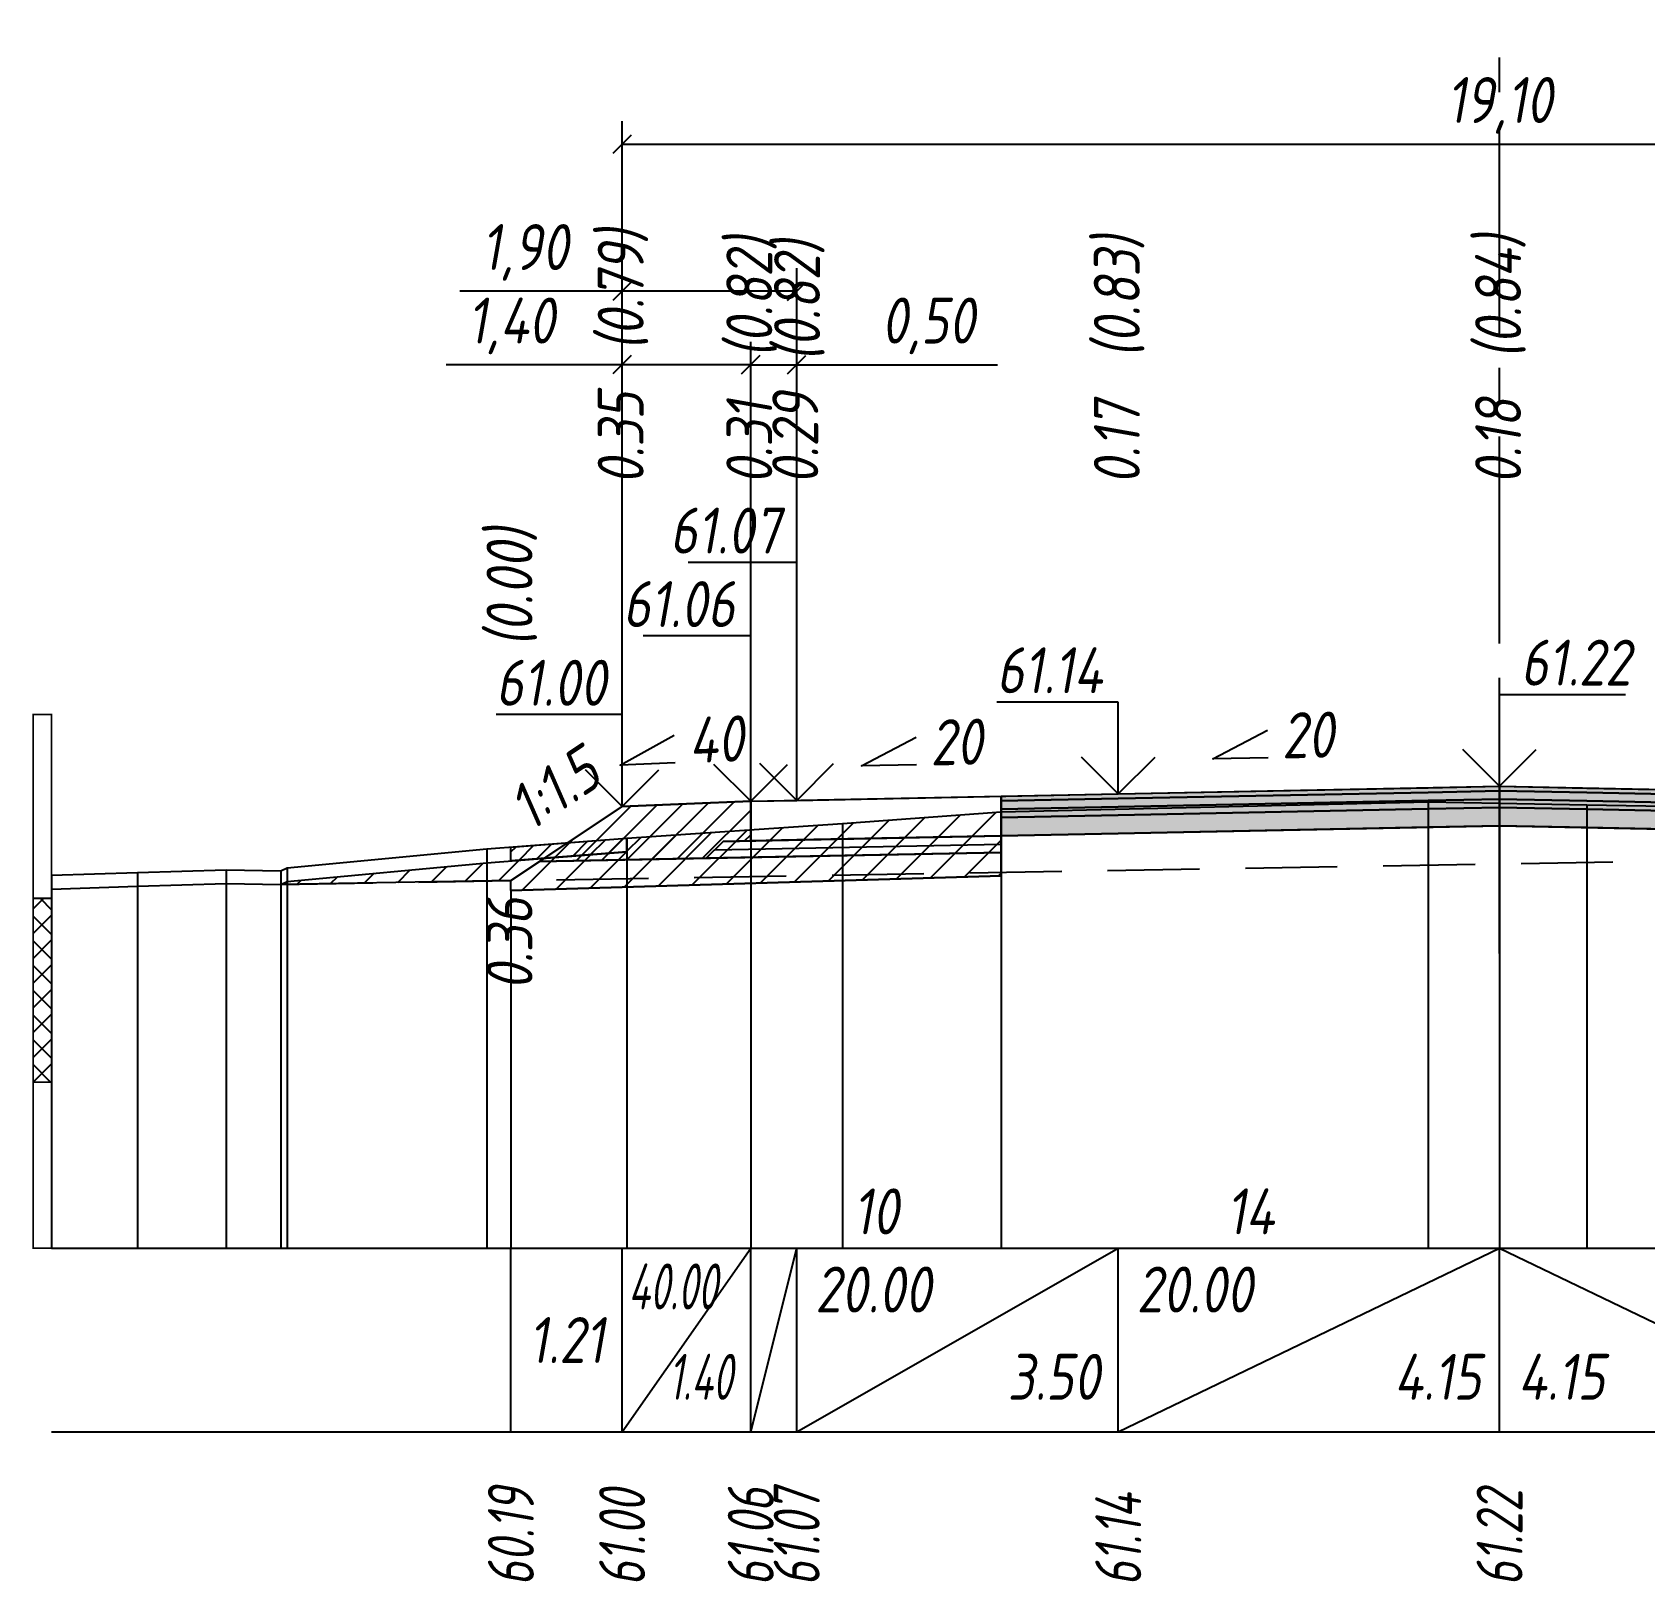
# Model space of a CAD drawing. Extents: x -717 to 1451, y -133302 to 233.
# Drawn here: x 78.9 to 166.7, y -60457.2 to -60372.8 of the extents above; entities that cross this region are included whole.
import ezdxf
from ezdxf.enums import TextEntityAlignment as Align

# ---------------------------------------------------------------- set-up
doc = ezdxf.new("R2010")
doc.units = 0
doc.linetypes.add('осевая2', pattern=[1.125, 0.75, -0.125, 0.125, -0.125])
doc.linetypes.add('штриховая', pattern=[0.75, 0.5, -0.25])
for name, color, linetype in [('Интерполированный поперечник', 2, 'Continuous'), ('Код_514', 1, 'Continuous'), ('Контур_0', 7, 'Continuous'), ('Контур_2521', 7, 'Continuous'), ('Контур_2564', 7, 'Continuous'), ('Контур_2660', 7, 'Continuous'), ('Контур_2665', 7, 'Continuous'), ('Контур_400', 7, 'Continuous'), ('Контур_508', 7, 'Continuous'), ('Контур_512', 7, 'Continuous'), ('Контур_513', 7, 'Continuous'), ('Контур_818', 7, 'Continuous'), ('Красный поперечник', 1, 'Continuous'), ('Линейка абсолютных высот', 7, 'Continuous'), ('Объём_2501', 7, 'Continuous'), ('Объём_2564', 7, 'Continuous'), ('Объём_2650', 7, 'Continuous'), ('Объём_2660', 7, 'Continuous'), ('Объём_2661', 7, 'Continuous'), ('Объём_2665', 7, 'Continuous'), ('Объём_2666', 7, 'Continuous'), ('Объём_2667', 7, 'Continuous'), ('Объём_2668', 7, 'Continuous'), ('Объём_2669', 7, 'Continuous'), ('Объём_2675', 7, 'Continuous'), ('Объём_2753', 7, 'Continuous'), ('Ось', 1, 'осевая2'), ('Откосы', 7, 'Continuous'), ('Отметки покрытия', 7, 'Continuous'), ('Рабочие отметки', 7, 'Continuous'), ('Рабочие отметки доп.', 7, 'Continuous'), ('Слои выравнивания', 7, 'Continuous'), ('Таблица', 7, 'Continuous'), ('Уклоны проезжей части', 7, 'Continuous'), ('Черный поперечник', 3, 'Continuous')]:
    doc.layers.add(name, color=color, linetype=linetype)
for name, color, linetype, true_color in [('Контур_2540', 2, 'Continuous', 0xffff00), ('Контур_2560', 2, 'Continuous', 0xffff00), ('Контур_2561', 7, 'Continuous', 0xff8040), ('Контур_2562', 3, 'Continuous', 0x00ff00), ('Контур_2563', 7, 'Continuous', 0xff8000), ('Контур_2570', 7, 'Continuous', 0x80ff00), ('Контур_2725', 7, 'Continuous', 0x323232), ('Контур_2736', 4, 'Continuous', 0x00ffff), ('Контур_2737', 4, 'Continuous', 0x00ffff), ('Контур_2738', 4, 'Continuous', 0x00ffff), ('Контур_2739', 4, 'Continuous', 0x00ffff), ('Контур_2741', 4, 'Continuous', 0x00ffff), ('Контур_2742', 4, 'Continuous', 0x00ffff), ('Контур_2743', 4, 'Continuous', 0x00ffff), ('Контур_2744', 7, 'Continuous', 0xa4ffff), ('Контур_2745', 7, 'Continuous', 0xa4ffff), ('Контур_2747', 4, 'Continuous', 0x00ffff), ('Контур_2748', 4, 'Continuous', 0x00ffff), ('Контур_2749', 4, 'Continuous', 0x00ffff), ('Контур_2750', 4, 'Continuous', 0x00ffff), ('Контур_2751', 4, 'Continuous', 0x00ffff), ('Контур_2752', 4, 'Continuous', 0x00ffff), ('Контур_2760', 7, 'Continuous', 0x323232), ('Контур_2761', 7, 'Continuous', 0x323232), ('Контур_2762', 7, 'Continuous', 0x323232), ('Контур_2763', 7, 'Continuous', 0x323232), ('Контур_402', 7, 'Continuous', 0xff6464), ('Контур_703', 4, 'Continuous', 0x00ffff), ('Контур_705', 4, 'Continuous', 0x00ffff), ('Контур_707', 4, 'Continuous', 0x00ffff), ('Контур_720', 131, 'Continuous', 0xaaffff), ('Объём_2500', 7, 'Continuous', 0xc0c0c0), ('Объём_2520', 7, 'Continuous', 0x80ffff), ('Объём_2540', 2, 'Continuous', 0xffff00), ('Объём_2560', 2, 'Continuous', 0xffff00), ('Объём_2561', 7, 'Continuous', 0xff8040), ('Объём_2562', 3, 'Continuous', 0x00ff00), ('Объём_2563', 7, 'Continuous', 0xff8000), ('Объём_2570', 7, 'Continuous', 0x80ff00), ('Объём_2600', 7, 'Continuous', 0x808000), ('Объём_2746', 2, 'Continuous', 0xffff00)]:
    doc.layers.add(name, color=color, linetype=linetype, true_color=true_color)
doc.styles.get("Standard").update_dxf_attribs({"font": 'txt', "height": 2.5})
doc.styles.add('М', font='romand.shx', dxfattribs={"width": 0.8, "oblique": 10, "height": 2.5})
doc.dimstyles.new('ISO-25', dxfattribs={"dimtxt": 2.5, "dimasz": 2.5, "dimexe": 1.25, "dimexo": 0.625, "dimtad": 1, "dimtxsty": 'Standard', "dimcen": 2.5, "dimadec": 0, "dimazin": 0, "dimtfac": 1, "dimtmove": 0, "dimatfit": 3, "dimfxl": 1, "dimarcsym": 0})

# ---------------------------------------------------------------- blocks, each defined once
blk = doc.blocks.new('_Oblique')
at = {"color": 0, "linetype": 'ByBlock', "lineweight": -2}
blk.add_line((-0.5, -0.5), (0.5, 0.5), dxfattribs=at)
blk = doc.blocks.new('*D1447')
at = {"color": 0, "lineweight": -2, "transparency": 16777216}
for p, q in [((111.05, -60414.404), (111.05, -60389.684)), ((118.05, -60414.124), (118.05, -60389.684)), ((111.05, -60390.934), (101.475, -60390.934)), ((118.05, -60390.934), (111.05, -60390.934))]:
    blk.add_line(p, q, dxfattribs=at)
at = {"layer": 'Defpoints', "color": 0, "transparency": 16777216}
for p in [(118.05, -60390.934), (111.05, -60415.029), (118.05, -60414.749)]:
    blk.add_point(p, dxfattribs=at)
at = {"color": 0, "lineweight": -2, "transparency": 16777216, "rotation": 180}
blk.add_blockref('_Oblique', (111.05, -60390.934), dxfattribs=at)
at = {"color": 0, "lineweight": -2, "transparency": 16777216}
blk.add_blockref('_Oblique', (118.05, -60390.934), dxfattribs=at)
at = {"color": 0, "transparency": 16777216, "insert": (105.015, -60388.821), "char_height": 2.5, "width": 8.75, "attachment_point": 5, "style": 'М'}
blk.add_mtext('1,40', dxfattribs=at)
blk = doc.blocks.new('*D1449')
at = {"color": 0, "lineweight": -2, "transparency": 16777216}
for p, q in [((118.05, -60414.124), (118.05, -60389.684)), ((120.55, -60414.074), (120.55, -60389.684)), ((118.05, -60390.934), (120.55, -60390.934)), ((120.55, -60390.934), (131.47, -60390.934))]:
    blk.add_line(p, q, dxfattribs=at)
at = {"layer": 'Defpoints', "color": 0, "transparency": 16777216}
for p in [(120.55, -60390.934), (118.05, -60414.749), (120.55, -60414.699)]:
    blk.add_point(p, dxfattribs=at)
at = {"color": 0, "lineweight": -2, "transparency": 16777216, "rotation": 180}
blk.add_blockref('_Oblique', (118.05, -60390.934), dxfattribs=at)
at = {"color": 0, "lineweight": -2, "transparency": 16777216}
blk.add_blockref('_Oblique', (120.55, -60390.934), dxfattribs=at)
at = {"color": 0, "transparency": 16777216, "insert": (127.708, -60388.821), "char_height": 2.5, "width": 9.16667, "attachment_point": 5, "style": 'М'}
blk.add_mtext('0,50', dxfattribs=at)
blk = doc.blocks.new('*D1452')
at = {"color": 0, "lineweight": -2, "transparency": 16777216}
for p, q in [((111.05, -60414.404), (111.05, -60385.684)), ((120.55, -60414.074), (120.55, -60385.684)), ((111.05, -60386.934), (102.227, -60386.934)), ((120.55, -60386.934), (111.05, -60386.934))]:
    blk.add_line(p, q, dxfattribs=at)
at = {"layer": 'Defpoints', "color": 0, "transparency": 16777216}
for p in [(120.55, -60386.934), (111.05, -60415.029), (120.55, -60414.699)]:
    blk.add_point(p, dxfattribs=at)
at = {"color": 0, "lineweight": -2, "transparency": 16777216, "rotation": 180}
blk.add_blockref('_Oblique', (111.05, -60386.934), dxfattribs=at)
at = {"color": 0, "lineweight": -2, "transparency": 16777216}
blk.add_blockref('_Oblique', (120.55, -60386.934), dxfattribs=at)
at = {"color": 0, "transparency": 16777216, "insert": (105.767, -60384.821), "char_height": 2.5, "width": 8.75, "attachment_point": 5, "style": 'М'}
blk.add_mtext('1,90', dxfattribs=at)
blk = doc.blocks.new('*D1453')
at = {"color": 0, "lineweight": -2, "transparency": 16777216}
for p, q in [((111.05, -60414.404), (111.05, -60377.684)), ((206.55, -60414.404), (206.55, -60377.684)), ((111.05, -60378.934), (206.55, -60378.934))]:
    blk.add_line(p, q, dxfattribs=at)
at = {"layer": 'Defpoints', "color": 0, "transparency": 16777216}
for p in [(206.55, -60378.934), (111.05, -60415.029), (206.55, -60415.029)]:
    blk.add_point(p, dxfattribs=at)
at = {"color": 0, "lineweight": -2, "transparency": 16777216, "rotation": 180}
blk.add_blockref('_Oblique', (111.05, -60378.934), dxfattribs=at)
at = {"color": 0, "lineweight": -2, "transparency": 16777216}
blk.add_blockref('_Oblique', (206.55, -60378.934), dxfattribs=at)
at = {"color": 0, "transparency": 16777216, "insert": (158.8, -60376.821), "char_height": 2.5, "width": 10.41667, "attachment_point": 5, "style": 'М'}
blk.add_mtext('19,10', dxfattribs=at)

msp = doc.modelspace()

# ---------------------------------------------------------------- hatches: boundary and pattern name
at = {"layer": 'Линейка абсолютных высот'}
h = msp.add_hatch(dxfattribs=at)
h.set_pattern_fill('ANSI37', scale=0.3, style=0)
h.set_pattern_definition([(45.0000013, (0, 0), (-0.67351924, 0.673519211), []), (135.0000003, (0, 0), (-0.673519222, -0.67351923), [])])
h.paths.add_polyline_path([(80, -60429.966), (80, -60419.966), (79, -60419.966), (79, -60429.966)])
at = {"layer": 'Объём_2563'}
h = msp.add_hatch(dxfattribs=at)
h.set_pattern_fill('ANSI31', color=256, scale=0.3)
h.paths.add_polyline_path([(111.05, -60414.967), (118.05, -60414.687), (118.05, -60416.837), (116.55, -60416.867), (115.631, -60417.785), (106.55, -60417.967)])
at = {"layer": 'Объём_2570'}
h = msp.add_hatch(dxfattribs=at)
h.set_pattern_fill('ANSI31', color=256, scale=0.2)
h.paths.add_polyline_path([(105, -60417.929), (105, -60417.179), (111.314, -60416.686), (111.314, -60417.436)])
at = {"layer": 'Объём_2600'}
h = msp.add_hatch(dxfattribs=at)
h.set_pattern_fill('ANSI31', color=6, scale=0.4)
h.paths.add_polyline_path([(123.045, -60415.894), (131.677, -60415.264), (131.677, -60418.736), (105, -60419.536), (105, -60419), (92.48, -60419.212), (92.82, -60419.051), (103.688, -60418.032), (111.314, -60417.436), (111.314, -60416.686)])
at = {"layer": 'Слои выравнивания'}
for color, points in [(2, [(131.677, -60414.414), (138.05, -60414.287), (154.924, -60413.949), (158.8, -60413.872), (158.8, -60414.122), (154.924, -60414.199), (138.05, -60414.537), (131.677, -60414.664)]), (3, [(131.677, -60414.664), (138.05, -60414.537), (154.924, -60414.199), (158.8, -60414.122), (158.8, -60414.572), (154.924, -60414.649), (138.05, -60414.987), (131.677, -60415.114)]), (2, [(158.8, -60413.872), (163.554, -60413.967), (177.499, -60414.246), (177.499, -60414.496), (163.554, -60414.217), (158.8, -60414.122)]), (3, [(158.8, -60414.122), (163.554, -60414.217), (177.499, -60414.496), (177.499, -60414.946), (163.554, -60414.667), (158.8, -60414.572)]), (4, [(131.677, -60415.114), (138.05, -60414.987), (154.924, -60414.649), (158.8, -60414.572), (158.8, -60415.022), (154.924, -60415.099), (138.05, -60415.437), (131.677, -60415.564)]), (5, [(131.677, -60415.564), (138.05, -60415.437), (154.924, -60415.099), (158.8, -60415.022), (158.8, -60416.022), (154.924, -60416.099), (138.05, -60416.437), (131.677, -60416.564)]), (4, [(158.8, -60414.572), (163.554, -60414.667), (177.499, -60414.946), (177.499, -60415.396), (163.554, -60415.117), (158.8, -60415.022)]), (5, [(158.8, -60415.022), (163.554, -60415.117), (177.499, -60415.396), (177.499, -60416.396), (163.554, -60416.117), (158.8, -60416.022)])]:
    msp.add_hatch(color=color, dxfattribs=at).paths.add_polyline_path(points)

# ---------------------------------------------------------------- linework, layer by layer
at = {"layer": 'Интерполированный поперечник', "linetype": 'штриховая', "ltscale": 10, "flags": 128}
msp.add_lwpolyline([(92.48, -60419.212), (215.918, -60417.122)], dxfattribs=at)
at = {"layer": 'Код_514'}
for p, q in [((105, -60449), (105, -60439)), ((111.05, -60449), (111.05, -60439)), ((111.05, -60449), (118.05, -60439)), ((118.05, -60449), (118.05, -60439)), ((118.05, -60449), (120.55, -60439)), ((120.55, -60449), (120.55, -60439)), ((120.55, -60449), (138.05, -60439)), ((138.05, -60449), (138.05, -60439)), ((138.05, -60449), (158.8, -60439)), ((158.8, -60449), (158.8, -60439)), ((158.8, -60439), (179.55, -60449))]:
    msp.add_line(p, q, dxfattribs=at)
at = {"layer": 'Контур_0', "flags": 128}
for points in [[(111.05, -60414.967), (105, -60419), (105, -60419), (105, -60419), (105, -60419), (105, -60419), (105, -60419), (105, -60419), (105, -60419), (105, -60419), (105, -60419), (105, -60419), (105, -60419), (105, -60419), (105, -60419), (105, -60419)], [(111.05, -60414.967), (105, -60419), (105, -60419), (105, -60419), (105, -60419), (105, -60419), (105, -60419), (105, -60419), (105, -60419), (105, -60419), (105, -60419), (105, -60419), (105, -60419), (105, -60419), (105, -60419), (105, -60419), (105, -60419), (105, -60419), (105, -60419), (105, -60419), (105, -60419), (105, -60419), (105, -60419), (105, -60419), (105, -60419), (105, -60419), (105, -60419), (105, -60419), (105, -60419), (105, -60419)], [(120.55, -60416.787), (118.05, -60416.837), (118.05, -60414.687), (131.677, -60414.414), (131.677, -60416.564), (120.55, -60416.787), (120.55, -60416.787)], [(106.55, -60417.967), (115.631, -60417.785), (116.55, -60416.867), (118.05, -60416.837)], [(116.55, -60416.867), (131.677, -60416.564), (131.677, -60417.464), (115.631, -60417.785), (116.55, -60416.867), (116.55, -60416.867)]]:
    msp.add_lwpolyline(points, dxfattribs=at)
at = {"layer": 'Контур_2521', "color": 250, "flags": 128}
msp.add_lwpolyline([(116.091, -60417.326), (131.677, -60417.014)], dxfattribs=at)
at = {"layer": 'Контур_2540', "flags": 128}
msp.add_lwpolyline([(106.55, -60417.967), (131.677, -60417.464), (131.677, -60418.736), (105, -60419.536), (105, -60419), (106.55, -60417.967), (106.55, -60417.967)], dxfattribs=at)
at = {"layer": 'Контур_2560', "flags": 128}
msp.add_lwpolyline([(111.05, -60414.967), (111.05, -60414.967), (111.05, -60414.967), (118.05, -60414.687)], dxfattribs=at)
at = {"layer": 'Контур_2561', "flags": 128}
msp.add_lwpolyline([(118.05, -60414.687), (118.05, -60414.687), (111.05, -60414.967), (111.05, -60414.967), (118.05, -60414.687)], dxfattribs=at)
at = {"layer": 'Контур_2562', "flags": 128}
msp.add_lwpolyline([(111.05, -60414.967), (111.05, -60414.967), (111.05, -60414.967), (111.05, -60414.967), (111.05, -60414.967)], dxfattribs=at)
at = {"layer": 'Контур_2563', "flags": 128}
msp.add_lwpolyline([(111.05, -60414.967), (118.05, -60414.687), (118.05, -60416.837), (116.55, -60416.867), (115.631, -60417.785), (106.55, -60417.967), (111.05, -60414.967), (111.05, -60414.967)], dxfattribs=at)
at = {"layer": 'Контур_2564', "flags": 128}
msp.add_lwpolyline([(111.05, -60414.967), (118.05, -60414.687)], dxfattribs=at)
at = {"layer": 'Контур_2570', "flags": 128}
msp.add_lwpolyline([(80, -60419.463), (84.67, -60419.308), (89.507, -60419.168), (92.48, -60419.212), (92.48, -60419.212), (92.82, -60419.051), (103.688, -60418.032), (111.314, -60417.436), (111.314, -60416.686), (123.045, -60415.894), (131.677, -60415.264), (154.924, -60414.715), (158.8, -60414.792), (163.554, -60414.886), (177.499, -60415.109), (196.046, -60416.733), (199.577, -60416.829), (205.838, -60416.311), (205.838, -60417.061), (219.033, -60418.122), (223.63, -60418.568), (240.918, -60417.291)], dxfattribs=at)
at = {"layer": 'Контур_2660', "flags": 128}
msp.add_lwpolyline([(105, -60419.536), (131.677, -60418.736)], dxfattribs=at)
at = {"layer": 'Контур_2665', "flags": 128}
msp.add_lwpolyline([(111.05, -60414.967), (111.05, -60414.967)], dxfattribs=at)
at = {"layer": 'Контур_2725', "flags": 128}
msp.add_lwpolyline([(131.677, -60416.564), (138.05, -60416.437), (154.924, -60416.099), (158.8, -60416.022), (163.554, -60416.117), (177.499, -60416.396)], dxfattribs=at)
at = {"layer": 'Контур_2736', "flags": 128}
msp.add_lwpolyline([(111.05, -60414.967), (105, -60419)], dxfattribs=at)
at = {"layer": 'Контур_2737', "flags": 128}
msp.add_lwpolyline([(105, -60419), (105, -60419)], dxfattribs=at)
at = {"layer": 'Контур_2738', "flags": 128}
msp.add_lwpolyline([(105, -60419), (105, -60419)], dxfattribs=at)
at = {"layer": 'Контур_2739', "flags": 128}
msp.add_lwpolyline([(105, -60419), (105, -60419)], dxfattribs=at)
at = {"layer": 'Контур_2741', "flags": 128}
msp.add_lwpolyline([(105, -60419), (105, -60419)], dxfattribs=at)
at = {"layer": 'Контур_2742', "flags": 128}
msp.add_lwpolyline([(105, -60419), (105, -60419)], dxfattribs=at)
at = {"layer": 'Контур_2743', "flags": 128}
msp.add_lwpolyline([(105, -60419), (105, -60419)], dxfattribs=at)
at = {"layer": 'Контур_2744', "flags": 128}
msp.add_lwpolyline([(105, -60419), (105, -60419)], dxfattribs=at)
msp.add_lwpolyline([(105, -60419), (105, -60419)], dxfattribs=at)
msp.add_lwpolyline([(105, -60419), (105, -60419)], dxfattribs=at)
msp.add_lwpolyline([(105, -60419), (105, -60419)], dxfattribs=at)
msp.add_lwpolyline([(105, -60419), (105, -60419)], dxfattribs=at)
msp.add_lwpolyline([(105, -60419), (105, -60419)], dxfattribs=at)
at = {"layer": 'Контур_2745', "flags": 128}
msp.add_lwpolyline([(105, -60419), (105, -60419)], dxfattribs=at)
msp.add_lwpolyline([(105, -60419), (105, -60419)], dxfattribs=at)
msp.add_lwpolyline([(105, -60419), (105, -60419)], dxfattribs=at)
msp.add_lwpolyline([(105, -60419), (105, -60419)], dxfattribs=at)
msp.add_lwpolyline([(105, -60419), (105, -60419)], dxfattribs=at)
msp.add_lwpolyline([(105, -60419), (105, -60419)], dxfattribs=at)
at = {"layer": 'Контур_2747', "flags": 128}
msp.add_lwpolyline([(105, -60419), (105, -60419)], dxfattribs=at)
at = {"layer": 'Контур_2748', "flags": 128}
msp.add_lwpolyline([(105, -60419), (105, -60419)], dxfattribs=at)
at = {"layer": 'Контур_2749', "flags": 128}
msp.add_lwpolyline([(105, -60419), (105, -60419)], dxfattribs=at)
at = {"layer": 'Контур_2750', "flags": 128}
msp.add_lwpolyline([(105, -60419), (105, -60419)], dxfattribs=at)
at = {"layer": 'Контур_2751', "flags": 128}
msp.add_lwpolyline([(105, -60419), (105, -60419)], dxfattribs=at)
at = {"layer": 'Контур_2752', "flags": 128}
msp.add_lwpolyline([(105, -60419), (105, -60419)], dxfattribs=at)
at = {"layer": 'Контур_2760', "flags": 128}
msp.add_lwpolyline([(131.677, -60414.414), (138.05, -60414.287), (154.924, -60413.949), (158.8, -60413.872), (163.554, -60413.967), (177.499, -60414.246)], dxfattribs=at)
at = {"layer": 'Контур_2761', "flags": 128}
msp.add_lwpolyline([(131.677, -60414.664), (138.05, -60414.537), (154.924, -60414.199), (158.8, -60414.122), (163.554, -60414.217), (177.499, -60414.496)], dxfattribs=at)
at = {"layer": 'Контур_2762', "flags": 128}
msp.add_lwpolyline([(131.677, -60415.114), (138.05, -60414.987), (154.924, -60414.649), (158.8, -60414.572), (163.554, -60414.667), (177.499, -60414.946)], dxfattribs=at)
at = {"layer": 'Контур_2763', "flags": 128}
msp.add_lwpolyline([(131.677, -60415.564), (138.05, -60415.437), (154.924, -60415.099), (158.8, -60415.022), (163.554, -60415.117), (177.499, -60415.396)], dxfattribs=at)
at = {"layer": 'Контур_400', "flags": 128}
for points in [[(118.05, -60414.687), (120.55, -60414.637), (120.55, -60414.637), (120.55, -60414.637), (120.55, -60414.637), (120.55, -60414.637), (120.55, -60414.637), (138.05, -60414.287), (158.8, -60413.872)], [(158.8, -60413.872), (179.55, -60414.287), (197.05, -60414.637), (197.05, -60414.637), (197.05, -60414.637), (197.05, -60414.637), (197.05, -60414.637), (197.05, -60414.637), (199.55, -60414.687)]]:
    msp.add_lwpolyline(points, dxfattribs=at)
at = {"layer": 'Контур_402', "flags": 128}
msp.add_lwpolyline([(105, -60419.536), (131.677, -60418.736), (131.677, -60416.564), (158.8, -60416.022), (177.499, -60416.396), (177.499, -60418.483), (213.441, -60419.561)], dxfattribs=at)
at = {"layer": 'Контур_508', "flags": 128}
msp.add_lwpolyline([(105, -60419.536), (131.677, -60418.736), (131.677, -60416.564), (158.8, -60416.022), (177.499, -60416.396), (177.499, -60418.483), (213.441, -60419.561), (213.441, -60418.5), (213.85, -60418.5), (215.918, -60417.122)], dxfattribs=at)
at = {"layer": 'Контур_512', "flags": 128}
msp.add_lwpolyline([(105, -60419.536), (131.677, -60418.736)], dxfattribs=at)
at = {"layer": 'Контур_513', "flags": 128}
msp.add_lwpolyline([(105, -60419.536), (131.677, -60418.736), (131.677, -60416.564), (158.8, -60416.022), (177.499, -60416.396), (177.499, -60418.483), (213.441, -60419.561), (213.441, -60418.5), (213.85, -60418.5), (215.918, -60417.122)], dxfattribs=at)
at = {"layer": 'Контур_703', "flags": 128}
for points in [[(111.05, -60414.967), (105, -60419)], [(105, -60419), (105, -60419)]]:
    msp.add_lwpolyline(points, dxfattribs=at)
at = {"layer": 'Контур_705', "flags": 128}
msp.add_lwpolyline([(105, -60419), (105, -60419)], dxfattribs=at)
at = {"layer": 'Контур_707', "flags": 128}
msp.add_lwpolyline([(105, -60419), (105, -60419)], dxfattribs=at)
at = {"layer": 'Контур_720', "flags": 128}
msp.add_lwpolyline([(105, -60419), (105, -60419)], dxfattribs=at)
at = {"layer": 'Контур_818', "flags": 128}
msp.add_lwpolyline([(105, -60417.929), (111.314, -60417.436), (111.314, -60416.686), (123.045, -60415.894), (131.677, -60415.264), (154.924, -60414.715), (158.8, -60414.792), (163.554, -60414.886), (177.499, -60415.109), (196.046, -60416.733), (199.577, -60416.829), (205.838, -60416.311), (205.838, -60417.061), (215.918, -60417.872)], dxfattribs=at)
at = {"layer": 'Красный поперечник'}
for p, q in [((138.05, -60414.287), (158.8, -60413.872)), ((158.8, -60413.872), (179.55, -60414.287)), ((105, -60419), (111.05, -60414.967)), ((111.05, -60414.967), (118.05, -60414.687)), ((118.05, -60414.687), (120.55, -60414.637)), ((120.55, -60414.637), (138.05, -60414.287)), ((131.677, -60418.736), (131.677, -60439)), ((105, -60419.536), (105, -60439))]:
    msp.add_line(p, q, dxfattribs=at)
at = {"layer": 'Линейка абсолютных высот', "color": 7, "const_width": 0.1, "flags": 128}
for points in [[(80, -60419.966), (80, -60409.966), (79, -60409.966), (79, -60419.966), (80, -60419.966)], [(80, -60429.966), (80, -60419.966), (79, -60419.966), (79, -60429.966), (80, -60429.966)], [(80, -60439), (80, -60429.966), (79, -60429.966), (79, -60439), (80, -60439)]]:
    msp.add_lwpolyline(points, dxfattribs=at)
at = {"layer": 'Объём_2500', "flags": 128}
msp.add_lwpolyline([(120.55, -60416.787), (118.05, -60416.837), (118.05, -60414.687), (131.677, -60414.414), (131.677, -60416.564), (120.55, -60416.787), (120.55, -60416.787)], dxfattribs=at)
at = {"layer": 'Объём_2501', "flags": 128}
for points in [[(118.05, -60414.687), (120.55, -60414.637), (120.55, -60414.637), (120.55, -60414.637), (120.55, -60414.637), (120.55, -60414.637), (120.55, -60414.637), (138.05, -60414.287), (158.8, -60413.872)], [(158.8, -60413.872), (179.55, -60414.287), (197.05, -60414.637), (197.05, -60414.637), (197.05, -60414.637), (197.05, -60414.637), (197.05, -60414.637), (197.05, -60414.637), (199.55, -60414.687)]]:
    msp.add_lwpolyline(points, dxfattribs=at)
at = {"layer": 'Объём_2520', "color": 250, "flags": 128}
msp.add_lwpolyline([(116.55, -60416.867), (131.677, -60416.564), (131.677, -60417.464), (115.631, -60417.785), (116.55, -60416.867), (116.55, -60416.867)], dxfattribs=at)
at = {"layer": 'Объём_2540', "flags": 128}
msp.add_lwpolyline([(106.55, -60417.967), (131.677, -60417.464), (131.677, -60418.736), (105, -60419.536), (105, -60419), (106.55, -60417.967), (106.55, -60417.967)], dxfattribs=at)
at = {"layer": 'Объём_2560', "flags": 128}
msp.add_lwpolyline([(111.05, -60414.967), (111.05, -60414.967), (111.05, -60414.967), (118.05, -60414.687)], dxfattribs=at)
at = {"layer": 'Объём_2561', "flags": 128}
msp.add_lwpolyline([(118.05, -60414.687), (118.05, -60414.687), (111.05, -60414.967), (111.05, -60414.967), (118.05, -60414.687)], dxfattribs=at)
at = {"layer": 'Объём_2562', "flags": 128}
msp.add_lwpolyline([(111.05, -60414.967), (111.05, -60414.967), (111.05, -60414.967), (111.05, -60414.967), (111.05, -60414.967)], dxfattribs=at)
at = {"layer": 'Объём_2563', "color": 250, "flags": 128}
msp.add_lwpolyline([(111.05, -60414.967), (118.05, -60414.687), (118.05, -60416.837), (116.55, -60416.867), (115.631, -60417.785), (106.55, -60417.967), (111.05, -60414.967), (111.05, -60414.967)], dxfattribs=at)
at = {"layer": 'Объём_2564', "flags": 128}
msp.add_lwpolyline([(111.05, -60414.967), (118.05, -60414.687)], dxfattribs=at)
at = {"layer": 'Объём_2570', "flags": 128}
msp.add_lwpolyline([(105, -60417.929), (105, -60417.179), (111.314, -60416.686), (111.314, -60417.436), (105, -60417.929), (105, -60417.929)], dxfattribs=at)
at = {"layer": 'Объём_2650', "color": 6, "flags": 128}
msp.add_lwpolyline([(123.045, -60415.894), (131.677, -60415.264), (131.677, -60418.736), (105, -60419.536), (105, -60419), (92.48, -60419.212), (92.82, -60419.051), (103.688, -60418.032), (111.314, -60417.436), (111.314, -60416.686), (123.045, -60415.894), (123.045, -60415.894)], dxfattribs=at)
at = {"layer": 'Объём_2660', "flags": 128}
msp.add_lwpolyline([(105, -60419.536), (131.677, -60418.736)], dxfattribs=at)
at = {"layer": 'Объём_2661', "flags": 128}
msp.add_lwpolyline([(111.05, -60414.967), (105, -60419)], dxfattribs=at)
at = {"layer": 'Объём_2665', "flags": 128}
msp.add_lwpolyline([(111.05, -60414.967), (111.05, -60414.967)], dxfattribs=at)
at = {"layer": 'Объём_2666', "flags": 128}
msp.add_lwpolyline([(111.05, -60414.967), (105, -60419)], dxfattribs=at)
at = {"layer": 'Объём_2667', "flags": 128}
msp.add_lwpolyline([(105, -60419), (105, -60419)], dxfattribs=at)
msp.add_lwpolyline([(105, -60419), (105, -60419)], dxfattribs=at)
at = {"layer": 'Объём_2668', "flags": 128}
msp.add_lwpolyline([(105, -60419), (105, -60419)], dxfattribs=at)
msp.add_lwpolyline([(105, -60419), (105, -60419)], dxfattribs=at)
at = {"layer": 'Объём_2669', "flags": 128}
msp.add_lwpolyline([(105, -60419), (105, -60419)], dxfattribs=at)
msp.add_lwpolyline([(105, -60419), (105, -60419)], dxfattribs=at)
at = {"layer": 'Объём_2675', "flags": 128}
msp.add_lwpolyline([(105, -60419), (105, -60419)], dxfattribs=at)
msp.add_lwpolyline([(105, -60419), (105, -60419)], dxfattribs=at)
msp.add_lwpolyline([(105, -60419), (105, -60419)], dxfattribs=at)
msp.add_lwpolyline([(105, -60419), (105, -60419)], dxfattribs=at)
msp.add_lwpolyline([(105, -60419), (105, -60419)], dxfattribs=at)
msp.add_lwpolyline([(105, -60419), (105, -60419)], dxfattribs=at)
msp.add_lwpolyline([(105, -60419), (105, -60419)], dxfattribs=at)
msp.add_lwpolyline([(105, -60419), (105, -60419)], dxfattribs=at)
msp.add_lwpolyline([(105, -60419), (105, -60419)], dxfattribs=at)
msp.add_lwpolyline([(105, -60419), (105, -60419)], dxfattribs=at)
msp.add_lwpolyline([(105, -60419), (105, -60419)], dxfattribs=at)
msp.add_lwpolyline([(105, -60419), (105, -60419)], dxfattribs=at)
at = {"layer": 'Объём_2746', "flags": 128}
msp.add_lwpolyline([(131.677, -60418.736), (105, -60419.536), (105, -60419), (106.819, -60417.787), (111.314, -60417.436), (111.314, -60416.686), (123.045, -60415.894), (131.677, -60415.264), (131.677, -60418.736), (131.677, -60418.736)], dxfattribs=at)
at = {"layer": 'Объём_2753', "flags": 128}
msp.add_lwpolyline([(131.677, -60414.414), (131.677, -60414.414)], dxfattribs=at)
at = {"layer": 'Ось', "ltscale": 15}
msp.add_line((158.8, -60422.971), (158.8, -60372.843), dxfattribs=at)
at = {"layer": 'Откосы', "color": 1, "flags": 128}
for points in [[(113.946, -60412.595), (110.948, -60412.715), (113.886, -60411.096)], [(127.074, -60412.695), (124.074, -60412.755), (127.044, -60411.195)], [(146.199, -60412.313), (143.199, -60412.373), (146.169, -60410.813)]]:
    msp.add_lwpolyline(points, dxfattribs=at)
at = {"layer": 'Отметки покрытия', "color": 1}
for p, q in [((120.55, -60401.687), (114.65, -60401.687)), ((120.55, -60414.637), (120.55, -60401.687)), ((118.05, -60405.687), (112.2, -60405.687)), ((118.05, -60414.687), (118.05, -60405.687)), ((158.8, -60413.872), (158.8, -60408.872)), ((158.8, -60408.872), (165.65, -60408.872)), ((138.05, -60409.287), (131.45, -60409.287)), ((138.05, -60414.287), (138.05, -60409.287)), ((111.05, -60409.967), (104.2, -60409.967)), ((111.05, -60414.967), (111.05, -60409.967)), ((138.05, -60414.287), (136.05, -60412.287)), ((138.05, -60414.287), (140.05, -60412.287)), ((158.8, -60413.872), (156.8, -60411.872)), ((158.8, -60413.872), (160.8, -60411.872)), ((111.05, -60414.967), (109.05, -60412.967)), ((111.05, -60414.967), (113.05, -60412.967)), ((118.05, -60414.687), (116.05, -60412.687)), ((118.05, -60414.687), (120.05, -60412.687)), ((120.55, -60414.637), (118.55, -60412.637)), ((120.55, -60414.637), (122.55, -60412.637))]:
    msp.add_line(p, q, dxfattribs=at)
at = {"layer": 'Слои выравнивания'}
for p, q in [((158.8, -60413.872), (158.8, -60439)), ((118.05, -60414.687), (118.05, -60439)), ((131.677, -60414.414), (131.677, -60439))]:
    msp.add_line(p, q, dxfattribs=at)
at = {"layer": 'Слои выравнивания', "color": 2, "flags": 128}
for points in [[(131.677, -60414.414), (138.05, -60414.287), (154.924, -60413.949), (158.8, -60413.872), (158.8, -60414.122), (154.924, -60414.199), (138.05, -60414.537), (131.677, -60414.664)], [(158.8, -60413.872), (163.554, -60413.967), (177.499, -60414.246), (177.499, -60414.496), (163.554, -60414.217), (158.8, -60414.122)]]:
    msp.add_lwpolyline(points, close=True, dxfattribs=at)
at = {"layer": 'Слои выравнивания', "color": 3, "flags": 128}
for points in [[(131.677, -60414.664), (138.05, -60414.537), (154.924, -60414.199), (158.8, -60414.122), (158.8, -60414.572), (154.924, -60414.649), (138.05, -60414.987), (131.677, -60415.114)], [(158.8, -60414.122), (163.554, -60414.217), (177.499, -60414.496), (177.499, -60414.946), (163.554, -60414.667), (158.8, -60414.572)]]:
    msp.add_lwpolyline(points, close=True, dxfattribs=at)
at = {"layer": 'Слои выравнивания', "color": 4, "flags": 128}
for points in [[(131.677, -60415.114), (138.05, -60414.987), (154.924, -60414.649), (158.8, -60414.572), (158.8, -60415.022), (154.924, -60415.099), (138.05, -60415.437), (131.677, -60415.564)], [(158.8, -60414.572), (163.554, -60414.667), (177.499, -60414.946), (177.499, -60415.396), (163.554, -60415.117), (158.8, -60415.022)]]:
    msp.add_lwpolyline(points, close=True, dxfattribs=at)
at = {"layer": 'Слои выравнивания', "color": 5, "flags": 128}
for points in [[(131.677, -60415.564), (138.05, -60415.437), (154.924, -60415.099), (158.8, -60415.022), (158.8, -60416.022), (154.924, -60416.099), (138.05, -60416.437), (131.677, -60416.564)], [(158.8, -60415.022), (163.554, -60415.117), (177.499, -60415.396), (177.499, -60416.396), (163.554, -60416.117), (158.8, -60416.022)]]:
    msp.add_lwpolyline(points, close=True, dxfattribs=at)
at = {"layer": 'Таблица'}
for p, q in [((80, -60439), (240.918, -60439)), ((80, -60449), (240.918, -60449))]:
    msp.add_line(p, q, dxfattribs=at)
at = {"layer": 'Черный поперечник', "color": 7}
for p, q in [((154.924, -60414.715), (154.924, -60439)), ((158.8, -60414.792), (158.8, -60439)), ((163.554, -60414.886), (163.554, -60439)), ((123.045, -60415.894), (123.045, -60439)), ((131.677, -60415.264), (131.677, -60439)), ((111.314, -60416.686), (111.314, -60439)), ((103.688, -60417.282), (103.688, -60439)), ((84.67, -60418.558), (84.67, -60439)), ((89.507, -60418.418), (89.507, -60439)), ((92.48, -60418.462), (92.48, -60439)), ((92.82, -60418.301), (92.82, -60439)), ((80, -60418.713), (80, -60439))]:
    msp.add_line(p, q, dxfattribs=at)
at = {"layer": 'Черный поперечник', "flags": 128}
msp.add_lwpolyline([(80, -60418.713), (84.67, -60418.558), (89.507, -60418.418), (92.48, -60418.462), (92.82, -60418.301), (103.688, -60417.282), (111.314, -60416.686), (123.045, -60415.894), (131.677, -60415.264), (154.924, -60414.715), (158.8, -60414.792), (163.554, -60414.886), (177.499, -60415.109), (196.046, -60416.733), (199.577, -60416.829), (205.838, -60416.311), (219.033, -60417.372), (223.63, -60417.818), (240.918, -60416.541)], dxfattribs=at)

# ---------------------------------------------------------------- texts
at = {"layer": 'Код_514', "style": 'М', "oblique": 10}
for s, width, p in [('40.00', 0.6, (111.383, -60439.833)), ('20.00', 0.8, (121.55, -60440)), ('20.00', 0.8, (139.05, -60440))]:
    msp.add_text(s, height=2.5, dxfattribs=dict(at, width=width)).set_placement(p, align=Align.TOP_LEFT)
at = {"layer": 'Код_514', "style": 'М', "oblique": 10, "width": 0.8}
msp.add_text('1.21', height=2.5, dxfattribs=at).set_placement((108.025, -60444), align=Align.MIDDLE_CENTER)
at = {"layer": 'Код_514', "style": 'М', "oblique": 10}
for s, width, p in [('1.40', 0.6, (117.05, -60448)), ('3.50', 0.8, (137.05, -60448)), ('4.15', 0.8, (157.8, -60448))]:
    msp.add_text(s, height=2.5, dxfattribs=dict(at, width=width)).set_placement(p, align=Align.BOTTOM_RIGHT)
at = {"layer": 'Код_514', "style": 'М', "oblique": 10, "width": 0.8}
msp.add_text('4.15', height=2.5, dxfattribs=at).set_placement((159.8, -60448), align=Align.BOTTOM_LEFT)
at = {"layer": 'Код_514', "style": 'М', "oblique": 10, "width": 0.7}
for s, p in [('60.19', (105, -60457.382)), ('61.00', (111.05, -60457.382)), ('61.06', (118.05, -60457.382)), ('61.07', (120.55, -60457.382)), ('61.22', (158.8, -60457.382)), ('61.14', (138.05, -60457.382))]:
    msp.add_text(s, height=2.5, rotation=90, dxfattribs=at).set_placement(p, align=Align.MIDDLE_LEFT)
at = {"layer": 'Отметки покрытия', "color": 1, "style": 'М', "oblique": 10, "width": 0.8}
for s, p in [('61.07', (119.691, -60401.956)), ('61.06', (117.191, -60405.956)), ('61.14', (137.191, -60409.556)), ('61.00', (110.191, -60410.236))]:
    msp.add_text(s, height=2.5, dxfattribs=at).set_placement(p, align=Align.BOTTOM_RIGHT)
msp.add_text('61.22', height=2.5, dxfattribs=at).set_placement((159.941, -60409.141), align=Align.BOTTOM_LEFT)
at = {"layer": 'Рабочие отметки', "color": 1, "style": 'М', "oblique": 10, "width": 0.8}
for s, p in [('0.35', (110.972, -60397.437)), ('0.29', (120.472, -60397.437)), ('0.31', (117.972, -60397.437)), ('0.17', (137.972, -60397.437)), ('0.18', (158.722, -60397.437))]:
    msp.add_text(s, height=2.5, rotation=90, dxfattribs=at).set_placement(p, align=Align.MIDDLE_LEFT)
msp.add_text('0.36', height=2.5, rotation=90, dxfattribs=at).set_placement((104.922, -60419.931), align=Align.MIDDLE_RIGHT)
at = {"layer": 'Рабочие отметки доп.', "color": 1, "style": 'М', "oblique": 10, "width": 0.8}
for s, p in [('(0.79)', (110.972, -60390.137)), ('(0.82)', (117.972, -60390.537)), ('(0.82)', (120.572, -60390.741)), ('(0.83)', (137.972, -60390.537)), ('(0.84)', (158.722, -60390.587)), ('(0.00)', (104.922, -60406.251))]:
    msp.add_text(s, height=2.5, rotation=90, dxfattribs=at).set_placement(p, align=Align.MIDDLE_LEFT)
at = {"layer": 'Слои выравнивания', "style": 'М', "oblique": 10, "width": 0.8}
for s, p in [('10', (124.863, -60439)), ('14', (145.238, -60439))]:
    msp.add_text(s, height=2.5, dxfattribs=at).set_placement(p, align=Align.BOTTOM_CENTER)
at = {"layer": 'Уклоны проезжей части', "color": 1, "style": 'М', "oblique": 10, "width": 0.8}
for s, rotation, p in [('20', 1.14576, (148.405, -60413.08)), ('40', 2.29061, (116.25, -60413.311)), ('20', 1.14576, (129.28, -60413.462)), ('1:1.5', 33.69007, (108.496, -60415.639))]:
    msp.add_text(s, height=2.5, rotation=rotation, dxfattribs=at).set_placement(p, align=Align.BOTTOM_CENTER)

# ---------------------------------------------------------------- dimensions: what is measured, and where the dimension line sits
at = {"color": 5}
dim = msp.add_linear_dim(base=(206.55, -60378.934), p1=(111.05, -60415.029), p2=(206.55, -60415.029), angle=180, dimstyle='ISO-25', override={"dimasz": 1, "dimlfac": 0.2, "dimzin": 0, "dimtxsty": 'М', "dimblk1": 'Oblique', "dimblk2": 'Oblique', "dimsah": 1}, dxfattribs=at)
dim.commit()
dim.dimension.update_dxf_attribs({"geometry": '*D1453', "text_midpoint": (158.8, -60376.821)})
for base, p1, p2, picture, middle in [((120.55, -60386.934), (111.05, -60415.029), (120.55, -60414.699), '*D1452', (105.767, -60386.934)), ((118.05, -60390.934), (111.05, -60415.029), (118.05, -60414.749), '*D1447', (105.015, -60390.934)), ((120.55, -60390.934), (118.05, -60414.749), (120.55, -60414.699), '*D1449', (127.708, -60390.934))]:
    dim = msp.add_linear_dim(base=base, p1=p1, p2=p2, angle=180, dimstyle='ISO-25', override={"dimasz": 1, "dimlfac": 0.2, "dimzin": 0, "dimtxsty": 'М', "dimblk1": 'Oblique', "dimblk2": 'Oblique', "dimsah": 1}, dxfattribs=at)
    dim.commit()
    dim.dimension.update_dxf_attribs({"geometry": picture, "text_midpoint": middle, "dimtype": 160})

doc.saveas('drawing.dxf')
